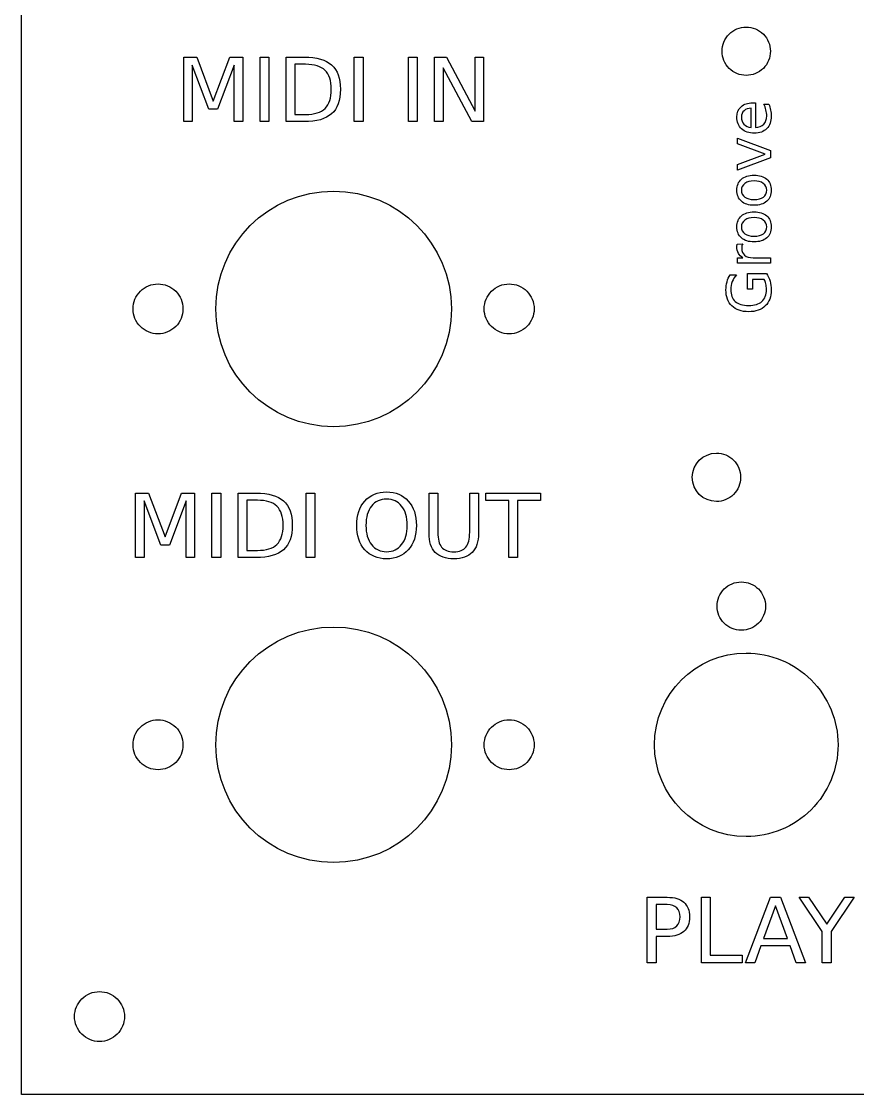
# Model space of a CAD drawing. Extents: x 30 to 245, y 40 to 174.
# Drawn here: x 30 to 83.6, y 39.5 to 108.3 of the extents above; entities that cross this region are included whole.
import ezdxf

# ---------------------------------------------------------------- set-up
doc = ezdxf.new("R2010")
doc.units = 0
doc.layers.add('Calque_1', color=7, linetype='CONTINUOUS')

msp = doc.modelspace()

# ---------------------------------------------------------------- linework, layer by layer
at = {"layer": 'Calque_1', "color": 1}
for points in [[(30, 174.5), (245, 174.5), (245, 39.5), (30, 39.5)], [(77.990002, 106.36501)], [(40.35, 89.855)], [(57.55, 89.855)], [(62.85, 89.855)], [(76.079999, 79.06)], [(77.672498, 70.80499)], [(40.35, 61.91499)], [(57.55, 61.91499)], [(62.85, 61.91499)], [(82.320003, 61.91499)], [(36.6, 44.5)]]:
    msp.add_lwpolyline(points, close=True, dxfattribs=at)
at = {"layer": 'Calque_1', "color": 7}
for points in [[(40.397084, 105.98793), (41.230315, 105.98793), (42.285002, 103.17543), (43.345226, 105.98793), (44.178457, 105.98793), (44.178457, 101.855), (43.63312, 101.855), (43.63312, 105.48412), (42.56736, 102.64947), (42.005413, 102.64947), (40.939653, 105.48412), (40.939653, 101.855), (40.397084, 101.855)], [(45.291277, 105.98793), (45.850455, 105.98793), (45.850455, 101.855), (45.291277, 101.855)], [(51.325972, 105.98793), (51.88515, 105.98793), (51.88515, 101.855), (51.325972, 101.855)], [(54.802843, 105.98793), (55.362021, 105.98793), (55.362021, 101.855), (54.802843, 101.855)], [(56.474841, 105.98793), (57.227794, 105.98793), (59.060348, 102.53044), (59.060348, 105.98793), (59.602917, 105.98793), (59.602917, 101.855), (58.849964, 101.855), (57.01741, 105.31249), (57.01741, 101.855), (56.474841, 101.855)], [(76.853748, 103.06062)], [(75.889998, 98.74437), (75.889998, 99.11), (77.652498, 99.76625), (75.889998, 100.4225), (75.889998, 100.78812), (77.989998, 100.00062), (77.989998, 99.53187)], [(75.839373, 97.45812)], [(76.131873, 97.45812)], [(75.839373, 95.11062)], [(76.131873, 95.11062)], [(77.590623, 91.74312)], [(37.313299, 78.04793), (38.14653, 78.04793), (39.201218, 75.23543), (40.261442, 78.04793), (41.094672, 78.04793), (41.094672, 73.91499), (40.549335, 73.91499), (40.549335, 77.54411), (39.483575, 74.70947), (38.921629, 74.70947), (37.855868, 77.54411), (37.855868, 73.91499), (37.313299, 73.91499)], [(42.207493, 78.04793), (42.766671, 78.04793), (42.766671, 73.91499), (42.207493, 73.91499)], [(48.242188, 78.04793), (48.801366, 78.04793), (48.801366, 73.91499), (48.242188, 73.91499)], [(53.396593, 78.12267)], [(59.760704, 78.04793), (63.256952, 78.04793), (63.256952, 77.57733), (61.789801, 77.57733), (61.789801, 73.91499), (61.227855, 73.91499), (61.227855, 77.57733), (59.760704, 77.57733)], [(53.396593, 77.66868)], [(73.56844, 52.14407), (74.136565, 52.14407), (74.136565, 48.42313), (76.181252, 48.42313), (76.181252, 47.94501), (73.56844, 47.94501)], [(77.992502, 52.14407), (78.636565, 52.14407), (80.236877, 47.94501), (79.646252, 47.94501), (79.263752, 49.02219), (77.37094, 49.02219), (76.98844, 47.94501), (76.389377, 47.94501)], [(78.313127, 51.58438), (77.542502, 49.49469), (79.086565, 49.49469)], [(79.820627, 52.14407), (80.43094, 52.14407), (81.595315, 50.41719), (82.751253, 52.14407), (83.361565, 52.14407), (81.876565, 49.94469), (81.876565, 47.94501), (81.305628, 47.94501), (81.305628, 49.94469)]]:
    msp.add_lwpolyline(points, close=True, dxfattribs=at)
for points in [[(46.963275, 105.98793), (48.112082, 105.98793)], [(48.112082, 101.855), (46.963275, 101.855), (46.963275, 105.98793)], [(47.522453, 105.52841), (47.522453, 102.31452), (48.197896, 102.31452)], [(48.197896, 105.52841), (47.522453, 105.52841)], [(76.754373, 101.48562), (76.752498, 102.71562)], [(76.853748, 103.06062), (77.022498, 103.06062), (77.022498, 101.47437)], [(77.556873, 102.98), (77.883123, 102.98)], [(75.858108, 94.0118), (76.212498, 94.01375)], [(76.883753, 93.13062), (77.990003, 93.13062), (77.990003, 92.78375), (75.890003, 92.78375), (75.890003, 93.13062), (76.216253, 93.13062)], [(75.406248, 92.045), (75.809373, 92.045)], [(77.590623, 91.74312), (76.838748, 91.74312), (76.838748, 91.12437), (76.527498, 91.12437), (76.527498, 92.11812), (77.729373, 92.11812)], [(43.879491, 78.04793), (45.028297, 78.04793)], [(45.028297, 73.91499), (43.879491, 73.91499), (43.879491, 78.04793)], [(56.117741, 78.04793), (56.679688, 78.04793), (56.679688, 75.53716)], [(56.117741, 75.46796), (56.117741, 78.04793)], [(58.719857, 75.53716), (58.719857, 78.04793), (59.281804, 78.04793), (59.281804, 75.46796)], [(44.438669, 77.58841), (44.438669, 74.37452), (45.114112, 74.37452)], [(45.114112, 77.58841), (44.438669, 77.58841)], [(70.09219, 52.14407), (71.37469, 52.14407)], [(71.37469, 49.63251), (70.660315, 49.63251), (70.660315, 47.94501), (70.09219, 47.94501), (70.09219, 52.14407)], [(70.660315, 51.67719), (70.660315, 50.09938), (71.37469, 50.09938)], [(71.37469, 51.67719), (70.660315, 51.67719)]]:
    msp.add_lwpolyline(points, dxfattribs=at)
at = {"layer": 'Calque_1', "color": 1}
for points in [[(74.890002, 106.36501), (74.890002, 106.776096), (75.053305, 107.170344), (75.343986, 107.461026)], [(75.343986, 107.461026), (75.634668, 107.751707), (76.028916, 107.91501), (76.440002, 107.91501)], [(76.440002, 107.91501), (76.851088, 107.91501), (77.245336, 107.751707), (77.536018, 107.461026)], [(77.536018, 107.461026), (77.826699, 107.170344), (77.990002, 106.776096), (77.990002, 106.36501)], [(75.343986, 105.268994), (75.053305, 105.559676), (74.890002, 105.953924), (74.890002, 106.36501)], [(77.990002, 106.36501), (77.990002, 105.953924), (77.826699, 105.559676), (77.536018, 105.268994)], [(76.440002, 104.81501), (76.028916, 104.81501), (75.634668, 104.978313), (75.343986, 105.268994)], [(77.536018, 105.268994), (77.245336, 104.978313), (76.851088, 104.81501), (76.440002, 104.81501)], [(42.45, 89.855), (42.45, 94.02475), (45.83025, 97.405), (50, 97.405)], [(50, 97.405), (54.16975, 97.405), (57.55, 94.02475), (57.55, 89.855)], [(37.15, 89.855), (37.15, 90.279346), (37.318571, 90.686313), (37.618629, 90.986371)], [(37.618629, 90.986371), (37.918687, 91.286429), (38.325654, 91.455), (38.75, 91.455)], [(38.75, 91.455), (39.174346, 91.455), (39.581313, 91.286429), (39.881371, 90.986371)], [(39.881371, 90.986371), (40.181429, 90.686313), (40.35, 90.279346), (40.35, 89.855)], [(59.65, 89.855), (59.65, 90.279346), (59.818571, 90.686313), (60.118629, 90.986371)], [(60.118629, 90.986371), (60.418687, 91.286429), (60.825654, 91.455), (61.25, 91.455)], [(61.25, 91.455), (61.674346, 91.455), (62.081313, 91.286429), (62.381371, 90.986371)], [(62.381371, 90.986371), (62.681429, 90.686313), (62.85, 90.279346), (62.85, 89.855)], [(37.618629, 88.723629), (37.318571, 89.023687), (37.15, 89.430654), (37.15, 89.855)], [(40.35, 89.855), (40.35, 89.430654), (40.181429, 89.023687), (39.881371, 88.723629)], [(50, 82.305), (45.83025, 82.305), (42.45, 85.68525), (42.45, 89.855)], [(57.55, 89.855), (57.55, 85.68525), (54.16975, 82.305), (50, 82.305)], [(60.118629, 88.723629), (59.818571, 89.023687), (59.65, 89.430654), (59.65, 89.855)], [(62.85, 89.855), (62.85, 89.430654), (62.681429, 89.023687), (62.381371, 88.723629)], [(38.75, 88.255), (38.325654, 88.255), (37.918687, 88.423571), (37.618629, 88.723629)], [(39.881371, 88.723629), (39.581313, 88.423571), (39.174346, 88.255), (38.75, 88.255)], [(61.25, 88.255), (60.825654, 88.255), (60.418687, 88.423571), (60.118629, 88.723629)], [(62.381371, 88.723629), (62.081313, 88.423571), (61.674346, 88.255), (61.25, 88.255)], [(72.979999, 79.06), (72.979999, 79.916041), (73.673958, 80.61), (74.529999, 80.61)], [(74.529999, 80.61), (74.941085, 80.61), (75.335333, 80.446697), (75.626015, 80.156016)], [(75.626015, 80.156016), (75.916696, 79.865334), (76.079999, 79.471086), (76.079999, 79.06)], [(74.529999, 77.51), (73.673958, 77.51), (72.979999, 78.203959), (72.979999, 79.06)], [(76.079999, 79.06), (76.079999, 78.648914), (75.916696, 78.254666), (75.626015, 77.963984)], [(75.626015, 77.963984), (75.335333, 77.673303), (74.941085, 77.51), (74.529999, 77.51)], [(75.026482, 71.901006), (75.317164, 72.191687), (75.711412, 72.35499), (76.122498, 72.35499)], [(76.122498, 72.35499), (76.533584, 72.35499), (76.927832, 72.191687), (77.218514, 71.901006)], [(74.572498, 70.80499), (74.572498, 71.216076), (74.735801, 71.610324), (75.026482, 71.901006)], [(77.218514, 71.901006), (77.509195, 71.610324), (77.672498, 71.216076), (77.672498, 70.80499)], [(75.026482, 69.708974), (74.735801, 69.999656), (74.572498, 70.393904), (74.572498, 70.80499)], [(77.672498, 70.80499), (77.672498, 70.393904), (77.509195, 69.999656), (77.218514, 69.708974)], [(42.45, 61.91499), (42.45, 66.08474), (45.83025, 69.46499), (50, 69.46499)], [(50, 69.46499), (54.16975, 69.46499), (57.55, 66.08474), (57.55, 61.91499)], [(76.122498, 69.25499), (75.711412, 69.25499), (75.317164, 69.418293), (75.026482, 69.708974)], [(77.218514, 69.708974), (76.927832, 69.418293), (76.533584, 69.25499), (76.122498, 69.25499)], [(70.560002, 61.91499), (70.560002, 65.162424), (73.192568, 67.79499), (76.440002, 67.79499)], [(76.440002, 67.79499), (77.999475, 67.79499), (79.495076, 67.175492), (80.59779, 66.072778)], [(80.59779, 66.072778), (81.700505, 64.970064), (82.320003, 63.474463), (82.320003, 61.91499)], [(37.618629, 63.046361), (37.918687, 63.346419), (38.325654, 63.51499), (38.75, 63.51499)], [(38.75, 63.51499), (39.174346, 63.51499), (39.581313, 63.346419), (39.881371, 63.046361)], [(60.118629, 63.046361), (60.418687, 63.346419), (60.825654, 63.51499), (61.25, 63.51499)], [(61.25, 63.51499), (61.674346, 63.51499), (62.081313, 63.346419), (62.381371, 63.046361)], [(37.15, 61.91499), (37.15, 62.339336), (37.318571, 62.746303), (37.618629, 63.046361)], [(39.881371, 63.046361), (40.181429, 62.746303), (40.35, 62.339336), (40.35, 61.91499)], [(59.65, 61.91499), (59.65, 62.339336), (59.818571, 62.746303), (60.118629, 63.046361)], [(62.381371, 63.046361), (62.681429, 62.746303), (62.85, 62.339336), (62.85, 61.91499)], [(37.618629, 60.783619), (37.318571, 61.083677), (37.15, 61.490644), (37.15, 61.91499)], [(40.35, 61.91499), (40.35, 61.490644), (40.181429, 61.083677), (39.881371, 60.783619)], [(50, 54.36499), (45.83025, 54.36499), (42.45, 57.74524), (42.45, 61.91499)], [(57.55, 61.91499), (57.55, 57.74524), (54.16975, 54.36499), (50, 54.36499)], [(60.118629, 60.783619), (59.818571, 61.083677), (59.65, 61.490644), (59.65, 61.91499)], [(62.85, 61.91499), (62.85, 61.490644), (62.681429, 61.083677), (62.381371, 60.783619)], [(76.440002, 56.03499), (73.192568, 56.03499), (70.560002, 58.667556), (70.560002, 61.91499)], [(82.320003, 61.91499), (82.320003, 60.355517), (81.700505, 58.859916), (80.597791, 57.757202)], [(38.75, 60.31499), (38.325654, 60.31499), (37.918687, 60.483561), (37.618629, 60.783619)], [(39.881371, 60.783619), (39.581313, 60.483561), (39.174346, 60.31499), (38.75, 60.31499)], [(61.25, 60.31499), (60.825654, 60.31499), (60.418687, 60.483561), (60.118629, 60.783619)], [(62.381371, 60.783619), (62.081313, 60.483561), (61.674346, 60.31499), (61.25, 60.31499)], [(80.597791, 57.757202), (79.495076, 56.654488), (77.999475, 56.03499), (76.440002, 56.03499)], [(33.868629, 45.631371), (34.168687, 45.931429), (34.575654, 46.1), (35, 46.1)], [(35, 46.1), (35.424346, 46.1), (35.831313, 45.931429), (36.131371, 45.631371)], [(33.4, 44.5), (33.4, 44.924346), (33.568571, 45.331313), (33.868629, 45.631371)], [(36.131371, 45.631371), (36.431429, 45.331313), (36.6, 44.924346), (36.6, 44.5)], [(33.868629, 43.368629), (33.568571, 43.668687), (33.4, 44.075654), (33.4, 44.5)], [(36.6, 44.5), (36.6, 44.075654), (36.431429, 43.668687), (36.131371, 43.368629)], [(35, 42.9), (34.575654, 42.9), (34.168687, 43.068571), (33.868629, 43.368629)], [(36.131371, 43.368629), (35.831313, 43.068571), (35.424346, 42.9), (35, 42.9)]]:
    msp.add_open_spline(points, degree=3, dxfattribs=at)
at = {"layer": 'Calque_1', "color": 7}
for points in [[(48.112082, 105.98793), (48.913017, 105.98793), (49.5008, 105.820917), (49.875431, 105.48689)], [(49.449127, 105.14086), (49.185224, 105.399227), (48.768147, 105.52841), (48.197896, 105.52841)], [(49.875431, 105.48689), (50.250062, 105.154703), (50.437377, 104.63428), (50.437377, 103.92562)], [(49.847749, 103.92562), (49.847749, 104.47926), (49.714875, 104.88434), (49.449127, 105.14086)], [(49.449127, 102.70207), (49.714875, 102.960437), (49.847749, 103.368287), (49.847749, 103.92562)], [(50.437377, 103.92562), (50.437377, 103.213267), (50.249139, 102.690073), (49.872662, 102.35604)], [(48.197896, 102.31452), (48.768147, 102.31452), (49.185224, 102.443703), (49.449127, 102.70207)], [(75.839373, 102.14375), (75.839373, 102.42625), (75.930623, 102.649373), (76.113123, 102.81312)], [(76.113123, 102.81312), (76.294373, 102.97812), (76.541248, 103.06062), (76.853748, 103.06062)], [(76.300623, 102.55625), (76.188123, 102.45375), (76.131873, 102.3175), (76.131873, 102.1475)], [(76.752498, 102.71562), (76.563748, 102.712953), (76.413123, 102.65983), (76.300623, 102.55625)], [(77.703123, 102.60875), (77.670623, 102.73375), (77.621873, 102.8575), (77.556873, 102.98)], [(77.751873, 102.22437), (77.751873, 102.35687), (77.735623, 102.484997), (77.703123, 102.60875)], [(77.883123, 102.98), (77.935623, 102.856247), (77.975623, 102.72937), (78.003123, 102.59937)], [(78.003123, 102.59937), (78.030623, 102.46937), (78.044373, 102.337497), (78.044373, 102.20375)], [(49.872662, 102.35604), (49.496186, 102.022013), (48.909326, 101.855), (48.112082, 101.855)], [(76.143123, 101.39187), (75.940623, 101.578123), (75.839373, 101.82875), (75.839373, 102.14375)], [(76.131873, 102.1475), (76.131873, 101.955), (76.186248, 101.800623), (76.294998, 101.68437)], [(77.566248, 101.68812), (77.689998, 101.816873), (77.751873, 101.995623), (77.751873, 102.22437)], [(78.044373, 102.20375), (78.044373, 101.86875), (77.946873, 101.603123), (77.751873, 101.40687)], [(76.960623, 101.11437), (76.616873, 101.11437), (76.344373, 101.20687), (76.143123, 101.39187)], [(76.294998, 101.68437), (76.403748, 101.56937), (76.556873, 101.50312), (76.754373, 101.48562)], [(77.751873, 101.40687), (77.556873, 101.21187), (77.293123, 101.11437), (76.960623, 101.11437)], [(77.022498, 101.47437), (77.259998, 101.48937), (77.441248, 101.56062), (77.566248, 101.68812)], [(76.131873, 98.165), (76.326873, 98.336247), (76.596873, 98.42187), (76.941873, 98.42187)], [(76.941873, 98.42187), (77.285623, 98.42187), (77.555623, 98.336247), (77.751873, 98.165)], [(75.839373, 97.45812), (75.839373, 97.75812), (75.936873, 97.993747), (76.131873, 98.165)], [(76.351248, 97.895), (76.204998, 97.7875), (76.131873, 97.641873), (76.131873, 97.45812)], [(76.941873, 98.05625), (76.693123, 98.05625), (76.496248, 98.0025), (76.351248, 97.895)], [(77.534373, 97.895), (77.389373, 98.0025), (77.191873, 98.05625), (76.941873, 98.05625)], [(77.751873, 97.45812), (77.751873, 97.641873), (77.679373, 97.7875), (77.534373, 97.895)], [(77.751873, 98.165), (77.946873, 97.993747), (78.044373, 97.75812), (78.044373, 97.45812)], [(76.131873, 96.74937), (75.936873, 96.920623), (75.839373, 97.156873), (75.839373, 97.45812)], [(76.131873, 97.45812), (76.131873, 97.27312), (76.204373, 97.12687), (76.349373, 97.01937)], [(76.349373, 97.01937), (76.493123, 96.91187), (76.690623, 96.85812), (76.941873, 96.85812)], [(76.941873, 96.85812), (77.193123, 96.85812), (77.391248, 96.911247), (77.536248, 97.0175)], [(77.536248, 97.0175), (77.679998, 97.125), (77.751873, 97.271873), (77.751873, 97.45812)], [(78.044373, 97.45812), (78.044373, 97.156873), (77.946873, 96.920623), (77.751873, 96.74937)], [(76.941873, 96.49437), (76.596873, 96.49437), (76.326873, 96.57937), (76.131873, 96.74937)], [(77.751873, 96.74937), (77.555623, 96.57937), (77.285623, 96.49437), (76.941873, 96.49437)], [(75.839373, 95.11062), (75.839373, 95.41062), (75.936873, 95.646247), (76.131873, 95.8175)], [(76.131873, 95.8175), (76.326873, 95.988747), (76.596873, 96.07437), (76.941873, 96.07437)], [(76.941873, 95.70875), (76.693123, 95.70875), (76.496248, 95.655), (76.351248, 95.5475)], [(76.941873, 96.07437), (77.285623, 96.07437), (77.555623, 95.988747), (77.751873, 95.8175)], [(77.534373, 95.5475), (77.389373, 95.655), (77.191873, 95.70875), (76.941873, 95.70875)], [(77.751873, 95.8175), (77.946873, 95.646247), (78.044373, 95.41062), (78.044373, 95.11062)], [(76.131873, 94.40187), (75.936873, 94.573123), (75.839373, 94.809373), (75.839373, 95.11062)], [(76.351248, 95.5475), (76.204998, 95.44), (76.131873, 95.294373), (76.131873, 95.11062)], [(76.131873, 95.11062), (76.131873, 94.92562), (76.204373, 94.77937), (76.349373, 94.67187)], [(77.751873, 95.11062), (77.751873, 95.294373), (77.679373, 95.44), (77.534373, 95.5475)], [(77.536248, 94.67), (77.679998, 94.7775), (77.751873, 94.924373), (77.751873, 95.11062)], [(78.044373, 95.11062), (78.044373, 94.809373), (77.946873, 94.573123), (77.751873, 94.40187)], [(76.941873, 94.14687), (76.596873, 94.14687), (76.326873, 94.23187), (76.131873, 94.40187)], [(76.349373, 94.67187), (76.493123, 94.56437), (76.690623, 94.51062), (76.941873, 94.51062)], [(76.941873, 94.51062), (77.193123, 94.51062), (77.391248, 94.563747), (77.536248, 94.67)], [(77.751873, 94.40187), (77.555623, 94.23187), (77.285623, 94.14687), (76.941873, 94.14687)], [(75.839378, 93.8375), (75.839378, 93.861233), (75.841245, 93.887467), (75.844978, 93.9162)], [(75.933128, 93.41375), (75.870628, 93.529997), (75.839378, 93.671247), (75.839378, 93.8375)], [(75.844978, 93.9162), (75.847445, 93.944933), (75.851821, 93.9768), (75.858108, 94.0118)], [(76.163748, 93.88625), (76.152501, 93.84125), (76.146878, 93.79125), (76.146878, 93.73625)], [(76.146878, 93.73625), (76.146878, 93.54125), (76.210628, 93.39125), (76.338128, 93.28625)], [(76.212498, 94.01375), (76.189998, 93.975017), (76.173748, 93.932517), (76.163748, 93.88625)], [(76.216253, 93.13062), (76.088753, 93.20312), (75.994378, 93.297497), (75.933128, 93.41375)], [(76.338128, 93.28625), (76.464378, 93.182497), (76.646253, 93.13062), (76.883753, 93.13062)], [(75.139998, 91.07), (75.139998, 91.2525), (75.162498, 91.425623), (75.207498, 91.58937)], [(75.207498, 91.58937), (75.252498, 91.75437), (75.318748, 91.906247), (75.406248, 92.045)], [(75.541248, 91.59875), (75.481248, 91.44125), (75.451248, 91.275623), (75.451248, 91.10187)], [(75.809373, 92.045), (75.690623, 91.905), (75.601248, 91.75625), (75.541248, 91.59875)], [(77.699373, 91.46), (77.675626, 91.565), (77.639376, 91.659373), (77.590623, 91.74312)], [(77.729373, 92.11812), (77.833123, 91.971873), (77.911873, 91.810623), (77.965623, 91.63437)], [(77.965623, 91.63437), (78.018123, 91.458123), (78.044373, 91.27), (78.044373, 91.07)], [(75.524373, 90.0425), (75.268123, 90.29), (75.139998, 90.6325), (75.139998, 91.07)], [(75.451248, 91.10187), (75.451248, 90.75937), (75.546873, 90.50187), (75.738123, 90.32937)], [(77.446248, 90.32937), (77.637498, 90.50187), (77.733123, 90.75937), (77.733123, 91.10187)], [(78.044373, 91.07), (78.044373, 90.6325), (77.916873, 90.29), (77.661873, 90.0425)], [(77.733123, 91.10187), (77.733123, 91.235623), (77.721873, 91.355), (77.699373, 91.46)], [(75.738123, 90.32937), (75.929373, 90.158123), (76.214373, 90.0725), (76.593123, 90.0725)], [(76.593123, 90.0725), (76.970623, 90.0725), (77.254998, 90.158123), (77.446248, 90.32937)], [(76.593123, 89.67312), (76.135623, 89.67312), (75.779373, 89.796247), (75.524373, 90.0425)], [(77.661873, 90.0425), (77.405623, 89.796247), (77.049373, 89.67312), (76.593123, 89.67312)], [(45.028297, 78.04793), (45.829232, 78.04793), (46.417015, 77.880913), (46.791646, 77.54688)], [(52.001416, 77.53858), (52.35021, 77.927973), (52.815269, 78.12267), (53.396593, 78.12267)], [(53.396593, 78.12267), (53.976071, 78.12267), (54.439284, 77.927973), (54.786233, 77.53858)], [(46.365342, 77.20086), (46.101439, 77.459227), (45.684363, 77.58841), (45.114112, 77.58841)], [(46.763964, 75.98561), (46.763964, 76.539257), (46.63109, 76.94434), (46.365342, 77.20086)], [(46.791646, 77.54688), (47.166277, 77.2147), (47.353593, 76.694277), (47.353593, 75.98561)], [(51.480992, 75.97731), (51.480992, 76.630603), (51.654467, 77.151027), (52.001416, 77.53858)], [(52.42772, 77.2147), (52.189654, 76.91204), (52.070621, 76.499577), (52.070621, 75.97731)], [(53.396593, 77.66868), (52.990589, 77.66868), (52.667631, 77.517353), (52.42772, 77.2147)], [(54.359929, 77.2147), (54.123709, 77.517353), (53.802597, 77.66868), (53.396593, 77.66868)], [(54.717028, 75.97731), (54.717028, 76.499577), (54.597995, 76.91204), (54.359929, 77.2147)], [(54.786233, 77.53858), (55.133182, 77.151027), (55.306657, 76.630603), (55.306657, 75.97731)], [(46.365342, 74.76207), (46.63109, 75.02043), (46.763964, 75.428277), (46.763964, 75.98561)], [(47.353593, 75.98561), (47.353593, 75.273257), (47.165355, 74.750067), (46.788878, 74.41604)], [(52.001416, 74.41604), (51.654467, 74.803587), (51.480992, 75.32401), (51.480992, 75.97731)], [(52.070621, 75.97731), (52.070621, 75.456883), (52.189654, 75.045343), (52.42772, 74.74269)], [(54.359929, 74.74269), (54.597995, 75.045343), (54.717028, 75.456883), (54.717028, 75.97731)], [(55.306657, 75.97731), (55.306657, 75.325857), (55.133182, 74.805433), (54.786233, 74.41604)], [(56.516363, 74.24718), (56.250615, 74.522153), (56.117741, 74.92908), (56.117741, 75.46796)], [(56.679688, 75.53716), (56.679688, 75.094247), (56.759966, 74.77498), (56.920522, 74.57936)], [(58.479023, 74.57936), (58.639579, 74.77498), (58.719857, 75.094247), (58.719857, 75.53716)], [(59.281804, 75.46796), (59.281804, 74.92908), (59.148007, 74.522153), (58.880414, 74.24718)], [(46.788878, 74.41604), (46.412401, 74.082007), (45.825541, 73.91499), (45.028297, 73.91499)], [(45.114112, 74.37452), (45.684363, 74.37452), (46.101439, 74.503703), (46.365342, 74.76207)], [(53.396593, 73.83472), (52.815269, 73.83472), (52.35021, 74.028493), (52.001416, 74.41604)], [(52.42772, 74.74269), (52.667631, 74.44003), (52.990589, 74.2887), (53.396593, 74.2887)], [(53.396593, 74.2887), (53.802597, 74.2887), (54.123709, 74.44003), (54.359929, 74.74269)], [(54.786233, 74.41604), (54.439284, 74.028493), (53.976071, 73.83472), (53.396593, 73.83472)], [(56.920522, 74.57936), (57.081078, 74.385587), (57.34129, 74.2887), (57.701157, 74.2887)], [(57.701157, 74.2887), (58.059178, 74.2887), (58.318467, 74.385587), (58.479023, 74.57936)], [(57.701157, 73.83472), (57.178888, 73.83472), (56.783957, 73.972207), (56.516363, 74.24718)], [(58.880414, 74.24718), (58.614665, 73.972207), (58.22158, 73.83472), (57.701157, 73.83472)], [(71.37469, 52.14407), (71.845315, 52.14407), (72.200627, 52.037193), (72.440627, 51.82344)], [(71.987815, 51.47188), (71.84344, 51.608753), (71.639065, 51.67719), (71.37469, 51.67719)], [(72.440627, 51.82344), (72.682502, 51.611567), (72.80344, 51.300317), (72.80344, 50.88969)], [(72.204377, 50.88969), (72.204377, 51.140943), (72.13219, 51.335007), (71.987815, 51.47188)], [(71.37469, 50.09938), (71.639065, 50.09938), (71.84344, 50.167817), (71.987815, 50.30469)], [(71.987815, 50.30469), (72.13219, 50.44157), (72.204377, 50.63657), (72.204377, 50.88969)], [(72.80344, 50.88969), (72.80344, 50.475317), (72.682502, 50.162193), (72.440627, 49.95032)], [(72.440627, 49.95032), (72.200627, 49.738447), (71.845315, 49.63251), (71.37469, 49.63251)]]:
    msp.add_open_spline(points, degree=3, dxfattribs=at)

doc.saveas('drawing.dxf')
